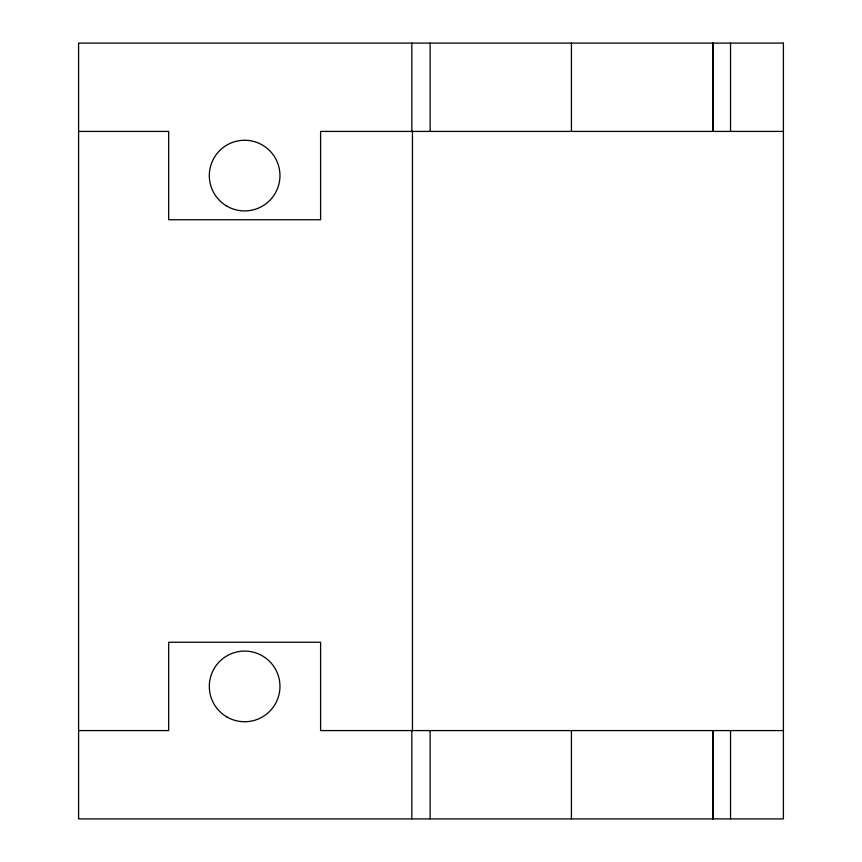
<?xml version="1.0" encoding="UTF-8"?>
<svg xmlns="http://www.w3.org/2000/svg" width="862" height="862" viewBox="0 0 862 862"><rect width="100%" height="100%" fill="white"/><g stroke="black" fill="none" stroke-linecap="round" stroke-linejoin="round"><path stroke-width="1.29" d="M78.593 131.423L168.683 131.423L168.683 219.745L320.599 219.745L320.599 131.423L783.407 131.423M78.593 730.577L168.683 730.577L168.683 642.255L320.599 642.255L320.599 730.577L783.407 730.577M730.534 43.1L730.534 131.423M730.534 730.577L730.534 818.9M712.982 43.1L712.982 131.423M712.982 730.577L712.982 818.9M712.745 43.1L712.745 131.423M712.745 730.577L712.745 818.9M571.431 43.1L571.431 131.423M571.431 730.577L571.431 818.9M430.116 43.1L430.116 131.423M430.116 730.577L430.116 818.9M412.456 131.423L412.456 730.577M411.82 43.1L411.82 131.423M411.82 730.577L411.82 818.9M783.407 43.1L78.593 43.1L78.593 818.9L783.407 818.9L783.407 43.1M226.975 717.012A35.331 35.331 0 0 0 279.967 686.421A35.331 35.331 0 0 0 226.975 655.82A35.331 35.331 0 0 0 226.975 717.012M226.975 206.18A35.331 35.331 0 0 0 279.967 175.579A35.331 35.331 0 0 0 226.975 144.988A35.331 35.331 0 0 0 226.975 206.18"/></g></svg>
